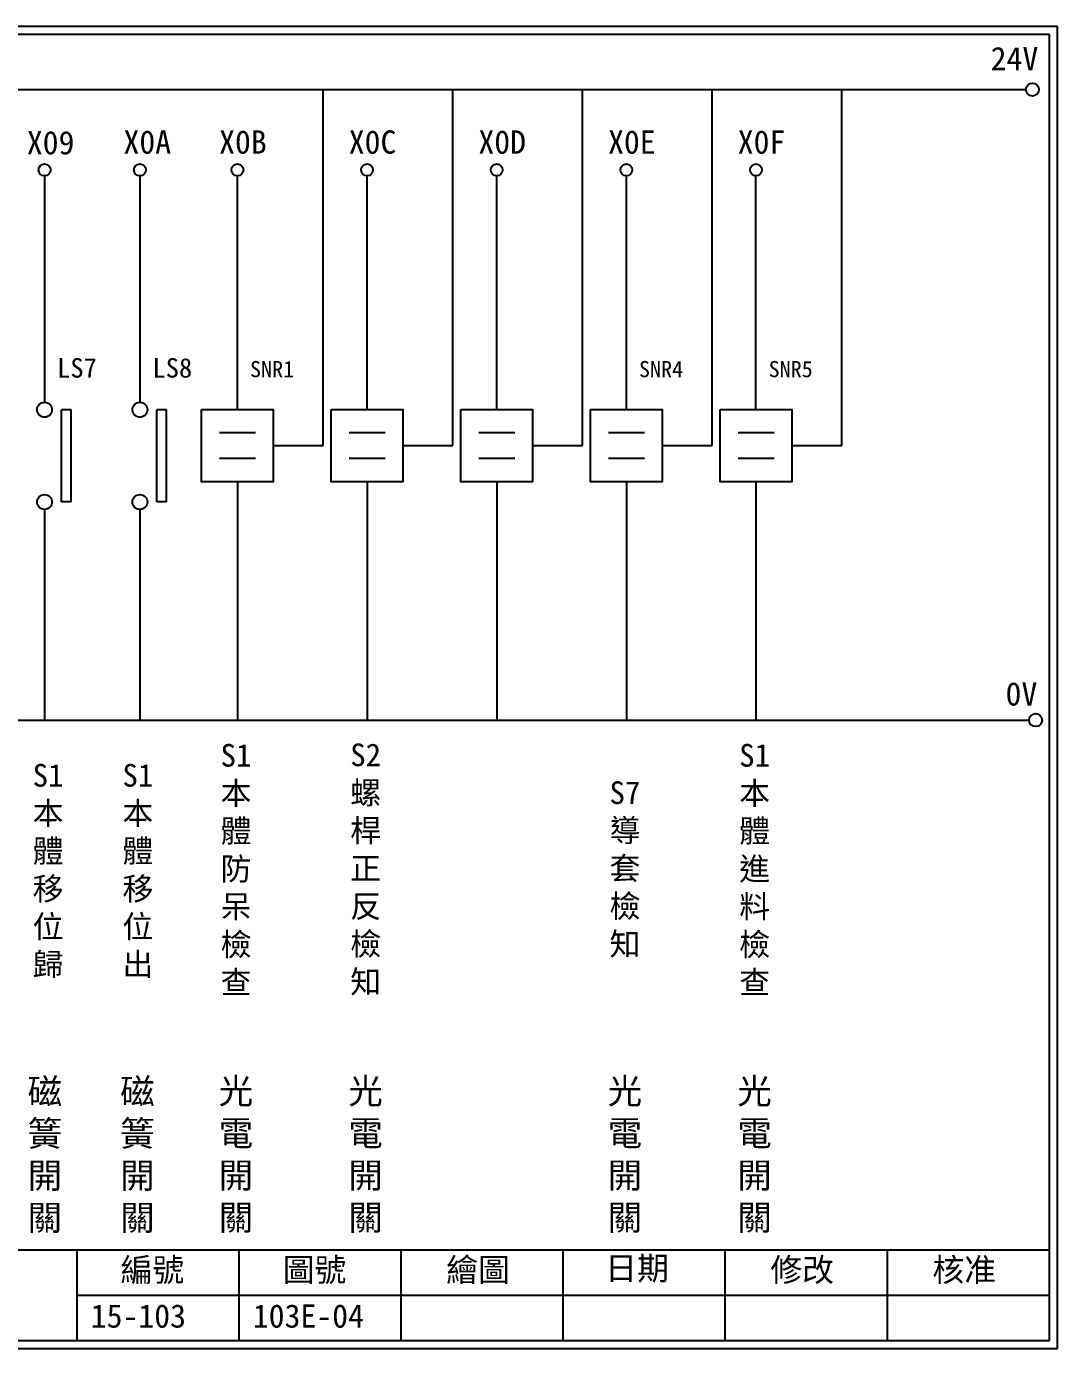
# Model space of a CAD drawing. Extents: x 275 to 562, y 265 to 469.
# Drawn here: x 402.8 to 561.9, y 264.9 to 468.9 of the extents above; entities that cross this region are included whole.
import ezdxf

# ---------------------------------------------------------------- set-up
doc = ezdxf.new("R2010")
doc.units = 0
doc.layers.get('0').update_dxf_attribs({"linetype": 'CONTINUOUS'})
doc.layers.add('圖框層', color=7, linetype='CONTINUOUS')
doc.layers.add('標尺寸層', color=3, linetype='CONTINUOUS')
doc.styles.add('CNS', font='romanc.shx', dxfattribs={"bigfont": 'chineset.shx'})
doc.styles.add('STSL', font='kaiu.ttf')

msp = doc.modelspace()

# ---------------------------------------------------------------- linework, layer by layer
for p, q in [((448.6, 404.26), (448.6, 459.17)), ((468.6, 404.26), (468.6, 459.17)), ((488.6, 404.26), (488.6, 459.17)), ((508.6, 404.26), (508.6, 459.17)), ((528.6, 404.26), (528.6, 459.17)), ((435.38, 409.84), (435.38, 445.86)), ((455.38, 409.84), (455.38, 445.86)), ((475.38, 409.84), (475.38, 445.86)), ((495.38, 409.84), (495.38, 445.86)), ((515.38, 409.84), (515.38, 445.86)), ((409.74, 409.78), (408.24, 409.78)), ((424.45, 409.78), (422.95, 409.78)), ((440.89, 404.26), (448.6, 404.26)), ((460.89, 404.26), (468.6, 404.26)), ((480.89, 404.26), (488.6, 404.26)), ((500.89, 404.26), (508.6, 404.26)), ((520.89, 404.26), (528.6, 404.26)), ((435.38, 398.68), (435.38, 361.9)), ((455.38, 398.68), (455.38, 361.9)), ((475.38, 398.68), (475.38, 361.9)), ((495.38, 398.68), (495.38, 361.9)), ((515.38, 398.68), (515.38, 361.9)), ((409.74, 395.55), (408.24, 395.55)), ((424.45, 395.55), (422.95, 395.55))]:
    msp.add_line(p, q)
for points in [[(429.86, 409.84), (440.89, 409.84), (440.89, 398.68), (429.86, 398.68)], [(449.86, 409.84), (460.89, 409.84), (460.89, 398.68), (449.86, 398.68)], [(469.86, 409.84), (480.89, 409.84), (480.89, 398.68), (469.86, 398.68)], [(489.86, 409.84), (500.89, 409.84), (500.89, 398.68), (489.86, 398.68)], [(509.86, 409.84), (520.89, 409.84), (520.89, 398.68), (509.86, 398.68)]]:
    msp.add_lwpolyline(points, close=True)
for centre in [(558.02, 459.17), (558.5, 361.9)]:
    msp.add_circle(centre, 1)
at = {"layer": '圖框層', "color": 7}
for p, q in [((561.9, 468.91), (274.9, 468.91)), ((560.65, 467.66), (276.15, 467.66)), ((560.65, 266.2), (560.65, 467.66)), ((561.9, 264.95), (561.9, 468.91)), ((276.15, 280.2), (560.65, 280.2)), ((410.65, 266.2), (410.65, 280.2)), ((435.65, 266.2), (435.65, 280.2)), ((460.65, 266.2), (460.65, 280.2)), ((485.65, 266.2), (485.65, 280.2)), ((510.65, 266.2), (510.65, 280.2)), ((535.65, 266.2), (535.65, 280.2)), ((410.65, 273.2), (560.65, 273.2)), ((276.15, 266.2), (560.65, 266.2)), ((274.9, 264.95), (561.9, 264.95))]:
    msp.add_line(p, q, dxfattribs=at)
at = {"layer": '標尺寸層', "color": 7}
for p, q in [((279.42, 459.17), (557.02, 459.17)), ((405.63, 445.86), (405.63, 410.93)), ((420.34, 445.86), (420.34, 410.93)), ((408.24, 395.55), (408.24, 409.78)), ((409.74, 395.55), (409.74, 409.78)), ((422.95, 395.55), (422.95, 409.78)), ((424.45, 395.55), (424.45, 409.78)), ((432.62, 406.29), (438.18, 406.29)), ((452.62, 406.29), (458.18, 406.29)), ((472.62, 406.29), (478.18, 406.29)), ((492.62, 406.29), (498.18, 406.29)), ((512.62, 406.29), (518.18, 406.29)), ((432.62, 402.32), (438.18, 402.32)), ((452.62, 402.32), (458.18, 402.32)), ((472.62, 402.32), (478.18, 402.32)), ((492.62, 402.32), (498.18, 402.32)), ((512.62, 402.32), (518.18, 402.32)), ((405.63, 394.41), (405.63, 361.9)), ((405.63, 394.4), (405.63, 361.9)), ((420.34, 394.41), (420.34, 361.9)), ((420.34, 394.4), (420.34, 361.9)), ((279.63, 361.9), (557.5, 361.9))]:
    msp.add_line(p, q, dxfattribs=at)
for centre, radius in [((405.63, 446.78), 0.92), ((405.63, 446.78), 0.92), ((420.34, 446.78), 0.92), ((435.38, 446.78), 0.92), ((455.38, 446.78), 0.92), ((475.38, 446.78), 0.92), ((495.38, 446.78), 0.92), ((515.38, 446.78), 0.92), ((405.63, 409.78), 1.15), ((420.34, 409.78), 1.15), ((405.63, 395.55), 1.15), ((420.34, 395.55), 1.15)]:
    msp.add_circle(centre, radius, dxfattribs=at)

# ---------------------------------------------------------------- texts
at = {"layer": '圖框層', "color": 4, "style": 'STSL'}
for s, height, p in [('24V', 3.6, (551.58, 462.16)), ('X0A', 3.6, (417.81, 449.28)), ('X0B', 3.6, (432.56, 449.28)), ('X0C', 3.6, (452.56, 449.28)), ('X0D', 3.6, (472.56, 449.28)), ('X0E', 3.6, (492.56, 449.28)), ('X0F', 3.6, (512.56, 449.28)), ('X09', 3.6, (402.9, 449.18)), ('LS7', 3, (407.58, 414.74)), ('LS8', 3, (422.29, 414.74)), ('SNR1', 2.5, (437.33, 414.8)), ('SNR4', 2.5, (497.33, 414.8)), ('SNR5', 2.5, (517.33, 414.8)), ('0V', 3.6, (553.88, 364.15)), ('繪圖', 3.6, (467.59, 275.29)), ('日期', 3.6, (492.12, 275.53)), ('編號', 3.6, (417.36, 275.28)), ('圖號', 3.6, (442.36, 275.28)), ('修改', 3.6, (517.59, 275.29)), ('核准', 3.6, (542.59, 275.29)), ('15-103', 3.6, (412.76, 268.17)), ('103E-04', 3.6, (437.76, 268.17))]:
    msp.add_text(s, height=height, dxfattribs=at).set_placement(p)
at = {"layer": '標尺寸層', "color": 7, "width": 4.9608, "attachment_point": 5, "style": 'CNS'}
for s, insert, char_height in [('{\\fDFKai-SB|b0|i0|c136|p65;S1本體防呆檢查}', (435.17, 338.85), 3.5), ('{\\fDFKai-SB|b0|i0|c136|p65;S2螺桿正反檢知}', (455.17, 338.85), 3.5), ('{\\fDFKai-SB|b0|i0|c136|p65;S1本體進料檢查}', (515.17, 338.85), 3.5), ('{\\fDFKai-SB|b0|i0|c136|p65;S1本體移位歸}', (406.18, 338.61), 3.5), ('{\\fDFKai-SB|b0|i0|c136|p65;S1本體移位出}', (420.03, 338.61), 3.5), ('{\\fDFKai-SB|b0|i0|c136|p65;S7導套檢知}', (495.17, 338.85), 3.5), ('{\\fDFKai-SB|b0|i0|c136|p65;磁簧開關}', (405.68, 294.67), 3.9), ('{\\fDFKai-SB|b0|i0|c136|p65;磁簧開關}', (419.96, 294.67), 3.9), ('{\\fDFKai-SB|b0|i0|c136|p65;光電\\P開關}', (435.16, 294.7), 3.9), ('{\\fDFKai-SB|b0|i0|c136|p65;光電\\P開關}', (455.16, 294.7), 3.9), ('{\\fDFKai-SB|b0|i0|c136|p65;光電\\P開關}', (495.16, 294.7), 3.9), ('{\\fDFKai-SB|b0|i0|c136|p65;光電\\P開關}', (515.16, 294.7), 3.9)]:
    msp.add_mtext(s, dxfattribs=dict(at, insert=insert, char_height=char_height))

doc.saveas('drawing.dxf')
